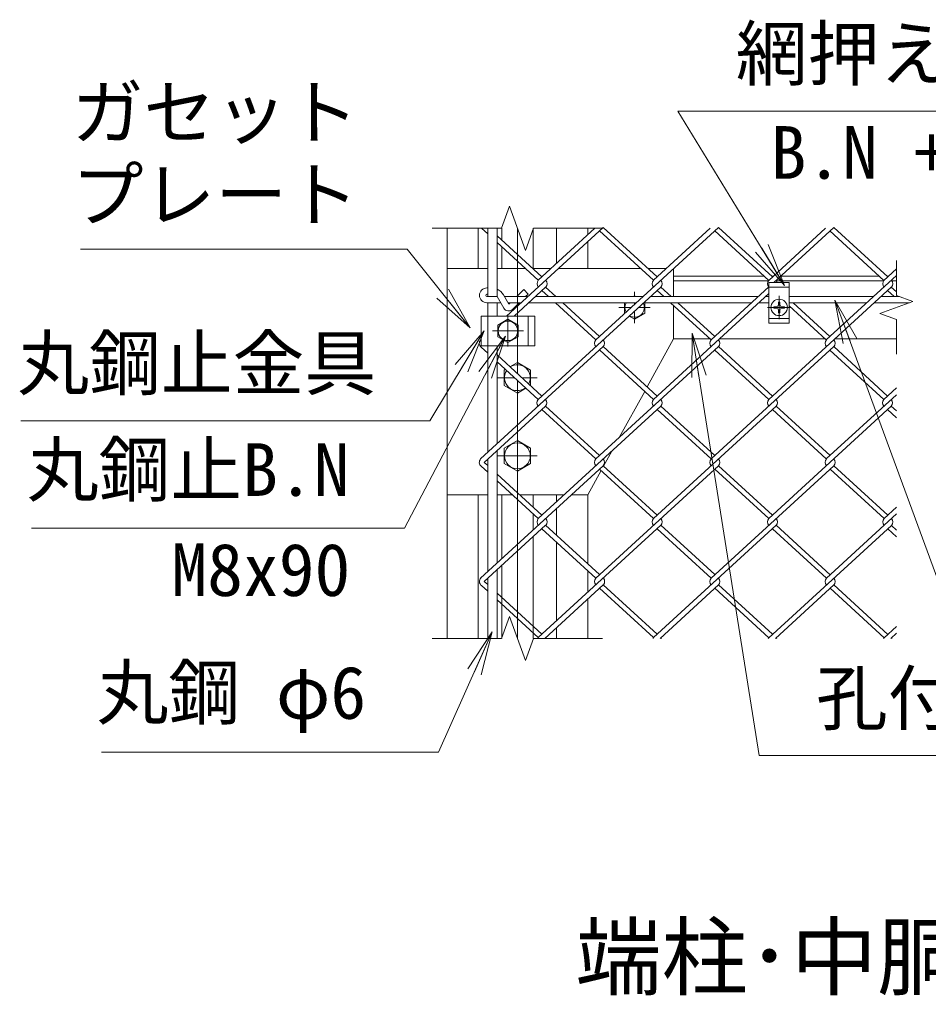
# Model space of a CAD drawing. Units: millimetres, scale not verified. Extents: x -14700 to 14700, y -10395 to 10395.
# Drawn here: x 282 to 3190, y 2773 to 5897 of the extents above; entities that cross this region are included whole.
import ezdxf
from ezdxf.enums import TextEntityAlignment as Align

# ---------------------------------------------------------------- set-up
doc = ezdxf.new("R2010")
doc.units = ezdxf.units.MM
doc.header["$LTSCALE"] = 70
doc.linetypes.add('DASHED', pattern=[7.5, 6, -1.5])
doc.linetypes.add('USER1', pattern=[50.8, 31.75, -6.35, 6.35, -6.35])
for name, color, linetype, lineweight in [('0-0_D-STR-TXT', 7, 'Continuous', 9), ('0-1_D-STR1', 1, 'Continuous', 18), ('0-2_D-BMK', 2, 'USER1', 13), ('0-3_D-STR3', 3, 'Continuous', 13), ('0-8_D-STR-DIM', 7, 'Continuous', 9), ('0-9_0', 7, 'Continuous', 9), ('0-A_D-STR2', 7, 'Continuous', 9)]:
    doc.layers.add(name, color=color, linetype=linetype, lineweight=lineweight)
doc.layers.add('0-4_D-TTL-TXT', color=7, linetype='Continuous')
doc.styles.add('ＭＳ ゴシック', font='')
doc.styles.get('ＭＳ ゴシック').set_extended_font_data('MS Gothic')

# ---------------------------------------------------------------- blocks, each defined once
blk = doc.blocks.new('_Open')
at = {"layer": '0-9_0'}
blk.add_line((-70, 11.67), (0, 0), dxfattribs=at)
blk.add_lwpolyline([(-70, -11.67), (0, 0), (-70, 0)], dxfattribs=at)

msp = doc.modelspace()

# ---------------------------------------------------------------- linework, layer by layer
at = {"layer": '0-0_D-STR-TXT'}
for points in [[(3697.61, 5603.15), (2388.54, 5603.15), (2729.08, 5046.83)], [(477.69, 5161.11), (1522.04, 5161.11), (1722.44, 4911.42)], [(3895.18, 3990.66), (3262.13, 3990.66), (2891.74, 4996.66)], [(286.08, 4612.21), (1595.15, 4612.21), (1767.39, 4898.78)], [(320.93, 4268.47), (1513.63, 4268.47), (1836.34, 4881.57)], [(3730.41, 3541.38), (2648.75, 3541.38), (2434.26, 4890.56)], [(544.29, 3551.34), (1622.39, 3551.34), (1793.89, 3934.95)]]:
    msp.add_lwpolyline(points, dxfattribs=at)
at = {"layer": '0-1_D-STR1'}
for p, q in [((1650.08, 5228.26), (1650.08, 5099.99)), ((1750.08, 5228.26), (1750.08, 5099.99)), ((1825.08, 5228.26), (1825.08, 5190.6)), ((1925.08, 5228.26), (1925.08, 5099.99)), ((2000.08, 5115.29), (2000.08, 5228.26)), ((2100.08, 5206.92), (2100.08, 5228.26)), ((2100.08, 5099.99), (2100.08, 5185.22)), ((1825.08, 5168.89), (1825.08, 5099.99)), ((2664.78, 5074.99), (2375.08, 5074.99)), ((2693.97, 5074.99), (2688.47, 5074.99)), ((3033.42, 5074.99), (2717.06, 5074.99)), ((3062.61, 5074.99), (3057.11, 5074.99)), ((3087.92, 5074.99), (3085.7, 5074.99)), ((2490.78, 4874.99), (2375.08, 4874.99)), ((2859.36, 4874.99), (2522.48, 4874.99)), ((3087.92, 4874.99), (2891.12, 4874.99)), ((1650.08, 4374.99), (1650.08, 3915.79)), ((1750.08, 4374.99), (1750.08, 3915.79)), ((1825.08, 4374.99), (1825.08, 4170.83)), ((1925.08, 4374.99), (1925.08, 4336.57)), ((2000.08, 4352.89), (2000.08, 4374.99)), ((2100.08, 4154.51), (2100.08, 4374.99)), ((1925.08, 4314.86), (1925.08, 4262.47)), ((2000.08, 4246.14), (2000.08, 4331.19)), ((1925.08, 4240.77), (1925.08, 3915.79)), ((2000.08, 3971.7), (2000.08, 4224.44)), ((1825.08, 4149.13), (1825.08, 3915.79)), ((2100.08, 4063.33), (2100.08, 4132.8)), ((2100.08, 3915.79), (2100.08, 4041.63)), ((2000.08, 3915.79), (2000.08, 3949.99))]:
    msp.add_line(p, q, dxfattribs=at)
at = {"layer": '0-1_D-STR1', "linetype": 'DASHED'}
for p, q in [((2678.07, 5059.99), (2375.08, 5059.99)), ((3046.71, 5059.99), (2704.37, 5059.99)), ((3087.92, 5059.99), (3073.01, 5059.99))]:
    msp.add_line(p, q, dxfattribs=at)
at = {"layer": '0-2_D-BMK'}
for p, q in [((1875.08, 4763.58), (1875.08, 5228.26)), ((2250.08, 5024.99), (2250.08, 5009.99)), ((2712.58, 5012.19), (2712.58, 4937.79)), ((2239.29, 4974.99), (2200.08, 4974.99)), ((2250.08, 4989.99), (2250.08, 4984.88)), ((2300.08, 4974.99), (2262.97, 4974.99)), ((2675.38, 4974.99), (2749.78, 4974.99)), ((1845.08, 4949.99), (1845.08, 4849.99)), ((2250.08, 4963.17), (2250.08, 4924.99)), ((1895.08, 4899.99), (1795.08, 4899.99)), ((1866.24, 4749.99), (1811.33, 4749.99)), ((1938.83, 4749.99), (1889.92, 4749.99)), ((1875.08, 3915.79), (1875.08, 4741.88)), ((1938.83, 4499.99), (1811.33, 4499.99))]:
    msp.add_line(p, q, dxfattribs=at)
at = {"layer": '0-3_D-STR3'}
for p, q in [((1780.08, 5228.26), (1780.08, 5009.99)), ((1810.08, 5228.26), (1810.08, 5009.99)), ((1900.28, 5099.99), (1810.08, 5099.99)), ((1983.38, 5099.99), (1923.97, 5099.99)), ((2268.92, 5099.99), (2007.07, 5099.99)), ((2352.02, 5099.99), (2292.6, 5099.99)), ((2375.08, 5099.99), (2375.08, 5009.99)), ((1777.58, 5037.49), (1780.08, 5037.49)), ((1872.93, 5009.99), (1895.56, 5032.1)), ((2680.08, 5054.99), (2745.08, 5054.99)), ((2680.08, 4924.99), (2680.08, 5054.99)), ((1777.58, 5017.49), (1780.08, 5017.49)), ((1777.58, 5009.99), (1810.08, 5009.99)), ((1810.08, 5009.99), (1831.74, 4972.34)), ((1830.32, 5014.92), (1847.47, 4985.11)), ((1908.85, 5009.99), (1833.16, 5009.99)), ((2277.49, 5009.99), (1932.53, 5009.99)), ((2250.08, 5012.51), (2245.71, 5009.99)), ((2254.46, 5009.99), (2250.08, 5012.51)), ((2646.13, 5009.99), (2301.17, 5009.99)), ((2680.08, 5009.99), (2669.81, 5009.99)), ((2745.08, 5009.99), (3014.76, 5009.99)), ((3038.45, 5009.99), (3097.48, 5009.99)), ((1777.58, 4989.99), (1821.59, 4989.99)), ((1780.08, 4989.99), (1780.08, 4947.49)), ((1810.08, 4989.99), (1810.08, 4947.49)), ((1821.59, 4989.99), (1810.08, 4989.99)), ((1887.02, 4989.99), (1844.66, 4989.99)), ((1847.47, 4985.11), (1852.46, 4989.99)), ((1859.14, 4968.55), (1881.08, 4989.99)), ((2255.66, 4989.99), (1910.71, 4989.99)), ((2217.58, 4989.99), (2217.58, 4956.22)), ((2624.3, 4989.99), (2279.34, 4989.99)), ((2282.58, 4956.22), (2282.58, 4989.99)), ((2375.08, 4981.01), (2375.08, 4874.99)), ((2680.08, 4989.99), (2647.98, 4989.99)), ((2703.44, 4976.95), (2695.83, 4976.82)), ((2695.83, 4976.82), (2695.83, 4973.16)), ((2695.83, 4976.82), (2695.83, 4973.16)), ((2703.44, 4973.02), (2695.83, 4973.16)), ((2708.08, 4979.31), (2703.44, 4976.95)), ((2708.08, 4970.66), (2703.44, 4973.02)), ((2708.17, 4979.4), (2710.62, 4984.01)), ((2708.17, 4970.57), (2710.62, 4965.96)), ((2710.75, 4991.74), (2710.62, 4984.01)), ((2710.63, 4991.74), (2714.41, 4991.74)), ((2714.41, 4991.74), (2714.55, 4984.01)), ((2717, 4979.4), (2714.55, 4984.01)), ((2717, 4970.57), (2714.55, 4965.96)), ((2717.09, 4979.31), (2721.73, 4976.95)), ((2717.09, 4970.66), (2721.73, 4973.02)), ((2721.73, 4973.02), (2729.33, 4973.16)), ((2745.08, 4989.99), (2992.94, 4989.99)), ((3016.62, 4989.99), (3129.14, 4989.99)), ((1759.08, 4947.49), (1931.08, 4947.49)), ((1759.08, 4947.49), (1759.08, 4852.49)), ((1845.08, 4937.51), (1812.58, 4918.75)), ((1877.58, 4918.75), (1845.08, 4937.51)), ((1931.08, 4947.49), (1931.08, 4852.49)), ((2217.58, 4956.22), (2218.34, 4955.79)), ((2232.87, 4947.4), (2250.08, 4937.46)), ((2250.08, 4937.46), (2282.58, 4956.22)), ((2710.75, 4958.24), (2710.62, 4965.96)), ((2710.75, 4958.24), (2714.41, 4958.24)), ((2714.41, 4958.24), (2714.55, 4965.96)), ((1812.58, 4918.75), (1812.58, 4881.22)), ((1877.58, 4881.22), (1877.58, 4918.75)), ((1812.58, 4881.22), (1845.08, 4862.46)), ((1845.08, 4862.46), (1877.58, 4881.22)), ((2290.32, 4720.88), (2375.08, 4874.99)), ((1759.08, 4852.49), (1931.08, 4852.49)), ((1780.08, 4852.49), (1780.08, 4510.8)), ((1810.08, 4852.49), (1810.08, 4538.29)), ((1851.33, 4785.35), (1875.08, 4799.06)), ((1875.08, 4700.91), (1832.58, 4725.45)), ((1902.51, 4716.75), (1875.08, 4700.91)), ((1917.58, 4725.45), (1917.04, 4725.13)), ((2201.26, 4558.93), (2282.39, 4706.45)), ((1810.08, 4516.59), (1810.08, 4157.09)), ((2150.92, 4467.42), (2177.19, 4515.18)), ((1780.08, 4489.1), (1780.08, 4129.6)), ((1875.08, 4450.91), (1832.58, 4475.45)), ((1917.58, 4475.45), (1875.08, 4450.91)), ((2100.08, 4374.99), (2142.99, 4452.99)), ((1650.08, 4374.99), (1780.08, 4374.99)), ((1810.08, 4374.99), (1859.47, 4374.99)), ((1883.16, 4374.99), (2024.19, 4374.99)), ((2047.88, 4374.99), (2100.08, 4374.99)), ((1810.08, 4135.39), (1810.08, 3915.79)), ((1780.08, 4107.9), (1780.08, 3915.79))]:
    msp.add_line(p, q, dxfattribs=at)
at = {"layer": '0-3_D-STR3', "linetype": 'DASHED'}
for p, q in [((2680.08, 5039.99), (2745.08, 5039.99)), ((1780.08, 4947.49), (1780.08, 4852.49)), ((1910.08, 4947.49), (1910.08, 4852.49)), ((2745.08, 4939.99), (2680.08, 4939.99))]:
    msp.add_line(p, q, dxfattribs=at)
at = {"layer": '0-3_D-STR3'}
for points in [[(1780.08, 5099.99), (1650.08, 5099.99), (1650.08, 4374.99)], [(1901.55, 5009.99), (1909.54, 5017.79), (1895.56, 5032.1)], [(2745.08, 5054.99), (2745.08, 4924.99), (2680.08, 4924.99)], [(2721.73, 4976.95), (2729.33, 4976.82), (2729.33, 4973.16)], [(1875.08, 4799.06), (1917.58, 4774.52), (1917.58, 4725.45)], [(1832.58, 4725.45), (1832.58, 4774.52), (1836.8, 4776.96)], [(1832.58, 4475.45), (1832.58, 4524.52), (1875.08, 4549.06)], [(1875.08, 4549.06), (1917.58, 4524.52), (1917.58, 4475.45)]]:
    msp.add_lwpolyline(points, dxfattribs=at)
for centre, radius in [((2712.58, 4974.99), 26.25), ((1845.08, 4899.99), 31.25), ((1875.08, 4499.99), 41.25)]:
    msp.add_circle(centre, radius, dxfattribs=at)
for centre, radius, start, end in [((1777.58, 5013.74), 23.75, 90, 270), ((1791.31, 4992.49), 45, 29.90854, 65.34129), ((1777.58, 5013.74), 3.75, 90, 270), ((1846.91, 4981.07), 17.5, 209.90854, 314.33561), ((2250.08, 4974.99), 31.25, 151.3146, 209.00747), ((2250.08, 4974.99), 31.25, 238.68152, 28.6854), ((1875.08, 4749.99), 41.25, 331.56208, 123.43792), ((1875.08, 4749.99), 41.25, 145.83182, 309.16818)]:
    msp.add_arc(centre, radius, start, end, dxfattribs=at)
at = {"layer": '0-8_D-STR-DIM'}
for p, q in [((1823.78, 5228.26), (1849.43, 5298.73)), ((1849.43, 5298.73), (1900.74, 5157.78)), ((1823.78, 5228.26), (1602.58, 5228.26)), ((1900.74, 5157.78), (1926.39, 5228.26)), ((2147.58, 5228.26), (1926.39, 5228.26)), ((3087.92, 5124.99), (3087.92, 5013.46)), ((3087.92, 4936.51), (3087.92, 4824.99)), ((1823.78, 3915.79), (1849.43, 3986.27)), ((1849.43, 3986.27), (1900.74, 3845.31)), ((1823.78, 3915.79), (1602.58, 3915.79)), ((1900.74, 3845.31), (1926.39, 3915.79)), ((2147.58, 3915.79), (1926.39, 3915.79))]:
    msp.add_line(p, q, dxfattribs=at)
msp.add_lwpolyline([(3087.92, 4936.51), (3035.07, 4955.75), (3140.78, 4994.23), (3087.92, 5013.46)], dxfattribs=at)
at = {"layer": '0-A_D-STR2'}
for p, q in [((1780.08, 5210.13), (1760.16, 5228.38)), ((2149.81, 5230.78), (1840.64, 4947.49)), ((2123.37, 5228.26), (1941.83, 5061.91)), ((2518.44, 5230.78), (2126.15, 4871.31)), ((2310.47, 5061.91), (2137.99, 5219.96)), ((2322.31, 5072.76), (2149.84, 5230.81)), ((2492, 5228.26), (2310.47, 5061.91)), ((2679.38, 5061.61), (2506.6, 5219.93)), ((2691.22, 5072.46), (2518.44, 5230.78)), ((2861.24, 5228.26), (2679.38, 5061.61)), ((2887.08, 5230.78), (2695.23, 5054.99)), ((3048.02, 5061.61), (2875.24, 5219.93)), ((3059.86, 5072.46), (2887.08, 5230.78)), ((1953.67, 5072.76), (1810.08, 5204.34)), ((1941.83, 5061.91), (1810.08, 5182.64)), ((3087.92, 5098.18), (3048.02, 5061.61)), ((3087.92, 5077.02), (2863.4, 4871.29)), ((1965.52, 5040.21), (1864.32, 4947.49)), ((2334.15, 5040.21), (1941.83, 4680.71)), ((1974.82, 5009.99), (1953.67, 5029.36)), ((1998.5, 5009.99), (1965.52, 5040.21)), ((2343.46, 5009.99), (2322.31, 5029.36)), ((2367.14, 5009.99), (2334.15, 5040.21)), ((2680.08, 5041.1), (2494.79, 4871.31)), ((3071.4, 5040.18), (2679.11, 4680.71)), ((3080.67, 5009.99), (3059.56, 5029.33)), ((3087.92, 5025.04), (3071.4, 5040.18)), ((2680.08, 5019.4), (2310.47, 4680.71)), ((2126.15, 4871.31), (1996.64, 4989.99)), ((2137.99, 4882.16), (2020.33, 4989.99)), ((2494.79, 4871.31), (2365.28, 4989.99)), ((2506.63, 4882.16), (2388.97, 4989.99)), ((2863.4, 4871.29), (2745.08, 4979.7)), ((2875.24, 4882.14), (2757.55, 4989.99)), ((2149.84, 4849.61), (1757.51, 4490.12)), ((1780.08, 4828.93), (1759.58, 4847.72)), ((2518.47, 4849.61), (2126.15, 4490.12)), ((2322.31, 4691.57), (2149.84, 4849.61)), ((2887.08, 4849.59), (2494.79, 4490.12)), ((2690.95, 4691.57), (2518.47, 4849.61)), ((3059.56, 4691.54), (2887.08, 4849.59)), ((1953.67, 4691.57), (1810.08, 4823.14)), ((2310.47, 4680.71), (2139.03, 4837.82)), ((2679.11, 4680.71), (2506.63, 4838.76)), ((3047.72, 4680.69), (2875.24, 4838.73)), ((1941.83, 4680.72), (1810.08, 4801.44)), ((3087.92, 4717.53), (3047.72, 4680.69)), ((3087.92, 4695.83), (2863.43, 4490.12)), ((1965.52, 4659.01), (1769.36, 4479.26)), ((2334.15, 4659.01), (1941.83, 4299.52)), ((2137.99, 4500.97), (1965.51, 4659.02)), ((2702.79, 4659.01), (2310.47, 4299.52)), ((2506.63, 4500.97), (2334.15, 4659.01)), ((3071.4, 4658.99), (2679.11, 4299.52)), ((2875.27, 4500.97), (2702.79, 4659.01)), ((3087.92, 4643.85), (3071.4, 4658.99)), ((2126.15, 4490.12), (1953.67, 4648.16)), ((2494.79, 4490.12), (2322.31, 4648.16)), ((2863.43, 4490.12), (2690.95, 4648.16)), ((3087.92, 4622.15), (3059.56, 4648.14)), ((2149.84, 4468.41), (1757.51, 4108.92)), ((1780.08, 4469.43), (1769.36, 4479.26)), ((2518.47, 4468.41), (2126.15, 4108.92)), ((2322.31, 4310.37), (2149.84, 4468.41)), ((2887.11, 4468.41), (2494.79, 4108.92)), ((2690.95, 4310.37), (2518.47, 4468.41)), ((3059.89, 4310.1), (2887.11, 4468.41)), ((1780.08, 4447.73), (1759.58, 4466.52)), ((1953.67, 4310.37), (1810.08, 4441.94)), ((2310.47, 4299.52), (2137.99, 4457.56)), ((2679.11, 4299.52), (2506.63, 4457.56)), ((3048.05, 4299.25), (2875.27, 4457.56)), ((1941.83, 4299.52), (1810.08, 4420.24)), ((3087.92, 4314.09), (2863.73, 4108.65)), ((3087.92, 4335.79), (3048.05, 4299.25)), ((1965.52, 4277.81), (1769.36, 4098.07)), ((2334.15, 4277.81), (1941.83, 3918.32)), ((2126.15, 4108.92), (1953.67, 4266.96)), ((2137.99, 4119.77), (1965.52, 4277.81)), ((2702.79, 4277.81), (2310.47, 3918.32)), ((2494.79, 4108.92), (2322.31, 4266.96)), ((2506.63, 4119.77), (2334.15, 4277.81)), ((3071.73, 4277.54), (2679.41, 3918.05)), ((2863.73, 4108.65), (2690.95, 4266.96)), ((2875.57, 4119.5), (2702.79, 4277.81)), ((3087.92, 4241), (3059.89, 4266.69)), ((3087.92, 4262.7), (3071.73, 4277.54)), ((1780.08, 4088.24), (1769.36, 4098.07)), ((1780.08, 4066.53), (1759.87, 4085.05)), ((1953.67, 3929.17), (1810.08, 4060.75)), ((2149.84, 4087.22), (1962.76, 3915.79)), ((2310.47, 3918.32), (2137.99, 4076.37)), ((2322.31, 3929.17), (2149.84, 4087.22)), ((2518.47, 4087.22), (2331.39, 3915.79)), ((2679.41, 3918.05), (2506.63, 4076.37)), ((2691.25, 3928.9), (2518.47, 4087.22)), ((2887.41, 4086.94), (2700.62, 3915.79)), ((3048.34, 3917.78), (2875.57, 4076.09)), ((3060.18, 3928.63), (2887.41, 4086.94)), ((1941.83, 3918.32), (1810.08, 4039.04)), ((3087.92, 3954.05), (3048.34, 3917.78)), ((3087.92, 3932.35), (3069.86, 3915.79))]:
    msp.add_line(p, q, dxfattribs=at)
for centre, start, end in [((1953.94, 5050.76), 137.5, 222.5), ((1953.94, 5050.76), 317.5, 42.5), ((2322.58, 5050.76), 137.5, 222.5), ((2322.58, 5050.76), 317.5, 42.5), ((2691.22, 5050.76), 137.5, 222.5), ((2691.22, 5050.76), 15.24339, 42.5), ((3059.86, 5050.76), 137.5, 222.5), ((3059.86, 5050.76), 317.5, 42.5), ((1769.36, 4860.46), 137.5, 232.5), ((2137.99, 4860.46), 137.5, 222.5), ((2137.99, 4860.46), 317.5, 42.5), ((2506.9, 4860.16), 137.5, 222.5), ((2506.9, 4860.16), 317.5, 42.5), ((2875.54, 4860.16), 137.5, 222.5), ((2875.54, 4860.16), 317.5, 42.5), ((1953.65, 4669.84), 137.5, 222.5), ((1953.65, 4669.84), 317.5, 42.5), ((2322.28, 4669.84), 137.5, 222.5), ((2322.28, 4669.84), 317.5, 42.5), ((2690.92, 4669.84), 137.5, 222.5), ((2690.92, 4669.84), 317.5, 42.5), ((3059.56, 4669.84), 137.5, 222.5), ((3059.56, 4669.84), 317.5, 42.5), ((1769.36, 4479.26), 137.5, 232.5), ((2137.99, 4479.26), 137.5, 222.5), ((2137.99, 4479.26), 317.5, 42.5), ((2506.9, 4478.97), 137.5, 222.5), ((2506.9, 4478.97), 317.5, 42.5), ((2875.54, 4478.97), 137.5, 222.5), ((2875.54, 4478.97), 317.5, 42.5), ((1953.97, 4288.39), 137.5, 222.5), ((1953.97, 4288.39), 317.5, 42.5), ((2322.61, 4288.39), 137.5, 222.5), ((2322.61, 4288.39), 317.5, 42.5), ((2691.25, 4288.39), 137.5, 222.5), ((2691.25, 4288.39), 317.5, 42.5), ((3059.89, 4288.39), 137.5, 222.5), ((3059.89, 4288.39), 317.5, 42.5), ((1769.65, 4097.8), 137.5, 232.5), ((2138.29, 4097.8), 137.5, 222.5), ((2138.29, 4097.8), 317.5, 42.5), ((2507.2, 4097.5), 137.5, 222.5), ((2507.2, 4097.5), 317.5, 42.5), ((2875.83, 4097.5), 137.5, 222.5), ((2875.83, 4097.5), 317.5, 42.5), ((1953.97, 3907.2), 137.5, 147.6586), ((1953.97, 3907.2), 32.3414, 42.5), ((2322.61, 3907.2), 137.5, 147.6586), ((2322.61, 3907.2), 32.3414, 42.5), ((2691.25, 3907.2), 137.5, 147.6586), ((2691.25, 3907.2), 32.3414, 42.5), ((3059.89, 3907.2), 137.5, 147.6586), ((3059.89, 3907.2), 32.3414, 42.5)]:
    msp.add_arc(centre, 16.06, start, end, dxfattribs=at)

# ---------------------------------------------------------------- block references
at = {"layer": '0-0_D-STR-TXT', "xscale": 2, "yscale": 2}
for p, rotation in [((2730.12, 5045.12), 301.47128), ((1723.7, 4909.86), 308.75001), ((2891.05, 4998.54), 110.21266), ((1768.42, 4900.49), 58.99168), ((1837.28, 4883.34), 62.23916), ((2433.95, 4892.54), 99.03293), ((1794.7, 3936.78), 65.91258)]:
    msp.add_blockref('_Open', p, dxfattribs=dict(at, rotation=rotation))

# ---------------------------------------------------------------- texts
at = {"layer": '0-0_D-STR-TXT', "style": 'ＭＳ ゴシック'}
for s, p in [('網押え金具', (2573.88, 5652.98)), ('ガセット', (449.27, 5465.2)), ('B.N +6x25', (2685.08, 5336.43)), ('プレート', (449.27, 5202.05)), ('丸鋼止金具', (275.42, 4662.03)), ('丸鋼止B.N', (305.83, 4321.4)), ('M8x90', (768.16, 4001.05)), ('丸鋼 φ6', (529.18, 3607.83)), ('孔付胴縁', (2830.53, 3590.31))]:
    msp.add_text(s, height=168.3, dxfattribs=at).set_placement(p, align=Align.BOTTOM_LEFT)
at = {"layer": '0-4_D-TTL-TXT', "style": 'ＭＳ ゴシック'}
msp.add_text('端柱･中胴縁取付詳細', height=202.2, dxfattribs=at).set_placement((2060.82, 2734.88), align=Align.BOTTOM_LEFT)

doc.saveas('drawing.dxf')
